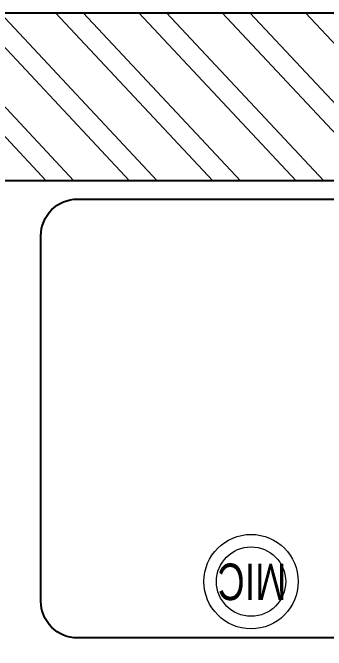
# Model space of a CAD drawing. Header units: feet. Extents: x 9588155 to 9598705, y -6772907 to -6766967.
# Drawn here: x 9595919 to 9596349, y -6767838 to -6766967 of the extents above; entities that cross this region are included whole.
import ezdxf

# ---------------------------------------------------------------- set-up
doc = ezdxf.new("R2010")
doc.units = ezdxf.units.FT
doc.header["$LTSCALE"] = 33
doc.header["$MEASUREMENT"] = 0
doc.layers.add('A-WALL', color=1, linetype='Continuous')
doc.layers.add('PDF_Geometry', color=7, linetype='Continuous')
for name, color, linetype, lineweight in [('LENS-FURNITURE', 13, 'Continuous', 9), ('LENS_DIMENSION', 193, 'Continuous', 0), ('LK-EQPMT', 3, 'Continuous', 18), ('LN-HATCH', 251, 'Continuous', 0)]:
    doc.layers.add(name, color=color, linetype=linetype, lineweight=lineweight)
doc.styles.get("Standard").update_dxf_attribs({"font": 'GILC____.TTF'})

# ---------------------------------------------------------------- blocks, each defined once
blk = doc.blocks.new('A$Cfb444397')
at = {"layer": 'LN-HATCH'}
h = blk.add_hatch(dxfattribs=at)
h.set_pattern_fill('ANSI32', color=256, scale=222, angle=88.10999999999999)
h.set_pattern_definition([(133.11, (-3472457.377906977, 5461264.686046511), (-60.77608072651567, -56.89314995255626), []), (133.11, (-3472456.083596721, 5461303.909123339), (-60.77608072651567, -56.89314995255626), [])])
h.paths.add_polyline_path([(-7220, 5940), (670, 5940), (670, 2840), (0, 2839.999999999069), (0, 0), (-7220, 0), (-7220, 140), (-6240, 140), (-6240, 230), (-230, 230), (-230, 3070), (440, 3070.000000000931), (440, 5710), (-6240, 5710), (-6240, 5800), (-7220, 5800)])
h.paths.add_polyline_path([(-9370, 5940), (-7700, 5940), (-7700, 5800), (-9370, 5800)])
h.paths.add_polyline_path([(-9370, 140), (-7700, 140), (-7700, 0), (-9370, 0)])
at = {"layer": 'A-WALL'}
blk.add_lwpolyline([(-7220, 5940), (670, 5940), (670, 2840), (0, 2839.999999999069), (0, 0), (-7220, 0), (-7220, 140), (-6240, 140), (-6240, 230), (-230, 230), (-230, 3070), (440, 3070.000000000931), (440, 5710), (-6240, 5710), (-6240, 5800), (-7220, 5800)], close=True, dxfattribs=at)
blk = doc.blocks.new('MOROTISED TABLE-TRIAL SET 950x600')
at = {"layer": 'PDF_Geometry', "lineweight": 25}
blk.add_lwpolyline([(415.5923622683621, 2.18279e-11), (550.0003704861738, 2.18279e-11, 0.4142524001247118), (599.9958994225599, 50.00260162355697), (599.9958994225599, 899.9973678589085, 0.4142518501714829), (550.0003704861738, 950.0000000000218), (50.00260613718999, 950.0000000000218, 0.4142929195148918), (4.605390131e-07, 899.9973678589085), (4.605390131e-07, 50.00260162355697, 0.414163635492108), (50.00260613718999, 2.18279e-11), (415.5923622683621, 2.18279e-11)], format="xyb", dxfattribs=at)
blk = doc.blocks.new('MIC')
at = {"layer": 'LK-EQPMT', "ltscale": 12}
for radius in [64.54701859105262, 47.40596281792385]:
    blk.add_circle((234.5401449967176, 64.54701859102352), radius, dxfattribs=at)
at = {"layer": 'LK-EQPMT', "ltscale": 12, "insert": (233.2398255821317, 64.46170233917655), "char_height": 50, "attachment_point": 5}
blk.add_mtext_dynamic_manual_height_columns('MIC', width=466.4796511627907, gutter_width=12.5, heights=[0], dxfattribs=at)

msp = doc.modelspace()

# ---------------------------------------------------------------- block references
at = {"rotation": 180}
msp.add_blockref('MIC', (9596480.089427087, -6767680.00595736), dxfattribs=at)
at = {"layer": 'LENS-FURNITURE', "xscale": -1, "rotation": 90}
msp.add_blockref('MOROTISED TABLE-TRIAL SET 950x600', (9596907.846513297, -6767221.571947032), dxfattribs=at)
at = {"layer": 'LENS_DIMENSION'}
msp.add_blockref('A$Cfb444397', (9598034.719021136, -6772906.713078791), dxfattribs=at)

doc.saveas('drawing.dxf')
